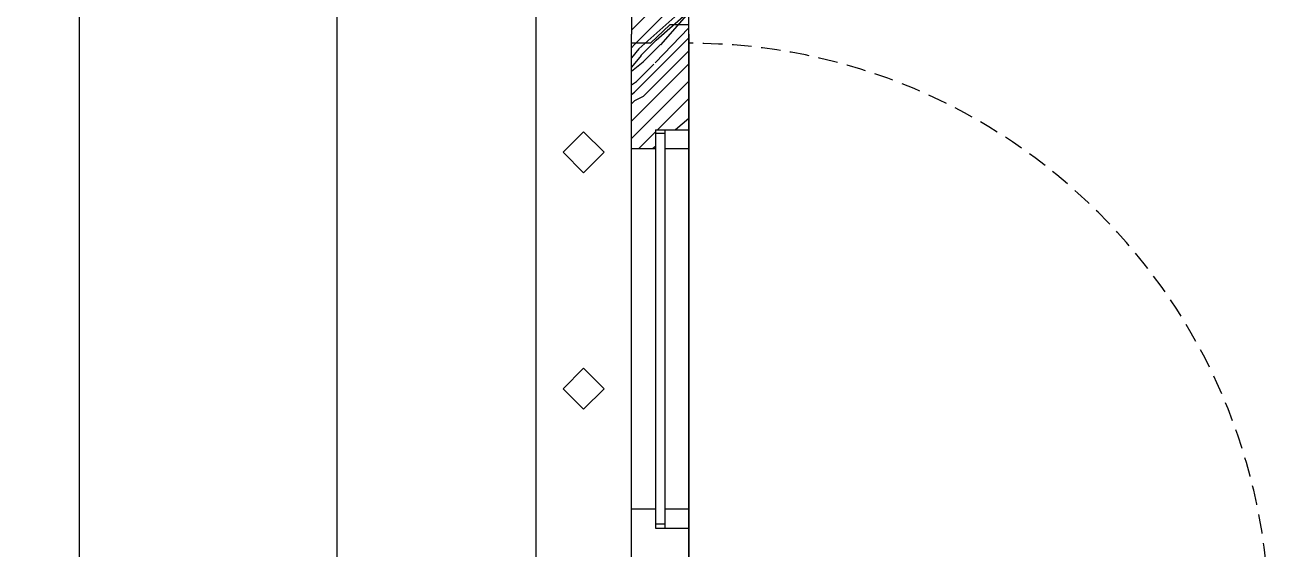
# Model space of a CAD drawing. Header units: metres. Extents: x -16 to 65907, y -5261 to 15511.
# Drawn here: x 31983.3 to 32064.6, y 9461.1 to 9495.3 of the extents above; entities that cross this region are included whole.
import ezdxf

# ---------------------------------------------------------------- set-up
doc = ezdxf.new("R2010")
doc.units = ezdxf.units.M
doc.linetypes.add('DASHED', pattern=[19.049999999999997, 12.7, -6.35])
doc.layers.get('0').update_dxf_attribs({"color": 6})
for name, color, linetype in [('BC-GREYCOLOR', 8, 'Continuous'), ('BC-HATCH', 8, 'Continuous'), ('BC-JOINERY', 93, 'Continuous'), ('BC-TEXT', 7, 'Continuous'), ('BC-WHITECOLOR', 7, 'Continuous')]:
    doc.layers.add(name, color=color, linetype=linetype)
doc.styles.add('BC-1IN10-3', font='FreeSans.ttf', dxfattribs={"height": 6})
doc.dimstyles.new('BC-1IN10-3', dxfattribs={"dimtxt": 6, "dimasz": 6, "dimexe": 0.18, "dimexo": 0.0625, "dimgap": 1, "dimtad": 0, "dimtoh": 1, "dimzin": 12, "dimdsep": 46, "dimtxsty": 'BC-1IN10-3', "dimblk": 'OPEN90', "dimcen": 0.09, "dimse1": 1, "dimse2": 1, "dimclrd": 256, "dimclre": 256, "dimclrt": 7, "dimadec": 0, "dimazin": 0, "dimtfac": 1, "dimtdec": 1, "dimtofl": 0, "dimtmove": 1, "dimatfit": 3, "dimldrblk": 'OPEN90', "dimfxl": 0, "dimtolj": 1, "dimtzin": 0, "dimlwd": -3, "dimarcsym": 0})

# ---------------------------------------------------------------- blocks, each defined once
blk = doc.blocks.new('_OPEN90')
at = {"color": 0, "linetype": 'ByBlock'}
for p, q in [((-0.5, 0.5), (0, 0)), ((0, 0), (-1, 0)), ((0, 0), (-0.5, -0.5))]:
    blk.add_line(p, q, dxfattribs=at)

msp = doc.modelspace()

# ---------------------------------------------------------------- hatches: boundary and pattern name
at = {"layer": 'BC-HATCH'}
h = msp.add_hatch(dxfattribs=at)
h.set_pattern_fill('WOOD-F5', color=256, scale=20, angle=45, style=0, pattern_type=2)
h.set_pattern_definition([(227.489553, (32020.68762675935, 9519.603639198414), (-296.9848477444287, -325.2691197205207), [4.6043458, -455.8302316]), (226.974934, (32021.96041896548, 9520.310745979601), (-381.8376618886393, -410.1219331054887), [5.803447200000001, -574.5412778]), (45, (32018.84914912826, 9512.108307317836), (-14.14213562373095, 14.14213562373095), [10.2, -9.8]), (45, (32019.69767726569, 9516.916633429904), (-14.14213562373095, 14.14213562373095), [2.8, -17.2]), (45, (32019.83909862192, 9516.209526648718), (-14.14213562373095, 14.14213562373095), [3.2, -16.8]), (225, (32023.09178981538, 9518.613689704753), (14.14213562373095, -14.14213562373095), [2.6, -17.4]), (225, (32025.49595287141, 9519.886481910888), (14.14213562373095, -14.14213562373095), [11, -9]), (227.726311, (32026.62732372131, 9513.663942236446), (-268.7005767581263, -296.9848480770146), [4.2047592, -416.2711616]), (225, (32026.62732372131, 9518.75511106099), (14.14213562373095, -14.14213562373095), [7.800000000000001, -12.2]), (398.659808, (32024.64742473399, 9515.07815579882), (14.14213556441706, 14.14213556392356), [1.811077, -179.2966258]), (231.340192, (32026.06163829636, 9516.209526648718), (-98.99494869709343, -127.2792210475374), [1.811077, -179.2966258]), (220.030259, (32027.3344305025, 9518.048004279803), (-183.8477637511518, -155.5634909558215), [4.6173586, -457.1184966]), (229.969741, (32027.90011592745, 9517.482318854854), (-141.421355448959, -169.7056282325827), [4.6173586, -457.1184966]), (49.398705, (32025.0716888027, 9512.95683545526), (155.5634929193706, 183.8477620847082), [5.215362, -255.5527342]), (225, (32030.16285762725, 9515.219577155058), (14.14213562373095, -14.14213562373095), [12.4, -7.6]), (45, (32026.34448100884, 9512.532571386548), (-14.14213562373095, 14.14213562373095), [4.600000000000001, -15.4]), (225, (32031.57707118962, 9513.805363592684), (14.14213562373095, -14.14213562373095), [13.2, -6.800000000000001]), (225, (32030.44570033972, 9514.936734442583), (14.14213562373095, -14.14213562373095), [7.4, -12.6]), (401.423666, (32027.19300914626, 9510.552672399226), (14.14213550304698, 14.14213579402526), [3.206244, -317.418147]), (225, (32032.00133525833, 9513.381099523973), (14.14213562373095, -14.14213562373095), [20, 0]), (225, (32032.56702068328, 9512.815414099023), (14.14213562373095, -14.14213562373095), [6.4, -13.6]), (45, (32027.47585185874, 9506.592874424581), (-14.14213562373095, 14.14213562373095), [4.2, -15.8]), (219.805571, (32031.29422847715, 9508.997037480616), (-14.14213565010582, -14.14213570698827), [2.2090722, -218.6981482]), (53.130102, (32031.01138576467, 9507.299981205768), (70.7106786919064, 98.99494900292399), [2.8284272, -138.5929292]), (237.528808, (32033.55697017694, 9507.582823918243), (-42.42640650936507, -70.71067837012428), [1.8439088, -182.5469802]), (237.528808, (32033.13270610823, 9508.007087986955), (-42.42640650936507, -70.71067837012428), [1.8439088, -182.5469802]), (237.528808, (32032.56702068328, 9508.572773411903), (-42.42640650936507, -70.71067837012428), [1.8439088, -182.5469802]), (396.8698979999999, (32033.13270610823, 9505.461503574683), (14.14213543258482, 14.14213572741518), [1.4142136, -140.0071426]), (218.659808, (32017.57635692213, 9516.209526648718), (-14.14213556441706, -14.14213556392356), [1.811077, -179.2966258]), (45, (32013.75798030372, 9512.673992742786), (-14.14213562373095, 14.14213562373095), [3.4, -16.6]), (400.914383, (32011.63665996016, 9510.835515111701), (14.14213568043893, 14.14213557182271), [2.8071338, -277.9062432]), (45, (32008.94965419165, 9508.148509343191), (-14.14213562373095, 14.14213562373095), [3.8, -16.2]), (45, (32018.28346370331, 9517.482318854854), (-14.14213562373095, 14.14213562373095), [1.6, -18.4]), (393.6900680000001, (32017.43493556589, 9516.916633429904), (14.14213552450046, 14.14213586944231), [1.019804, -100.9605864]), (56.309932, (32019.41483455321, 9518.613689704753), (42.42640739856859, 70.71067785650412), [1.019804, -100.9605864]), (228.576334, (32012.76803081006, 9510.552672399226), (-197.9899001105535, -226.2741686837732), [3.206244, -317.418147]), (401.423666, (32010.36386775402, 9508.431352055666), (14.14213550304698, 14.14213579402526), [3.206244, -317.418147]), (225.98776, (32018.28346370331, 9515.219577155058), (-791.9596006308531, -820.2438607116026), [11.601724, -1148.570677]), (230.194429, (32019.69767726569, 9516.916633429904), (-127.2792202930523, -155.563492105617), [2.2090722, -218.6981482]), (221.633539, (32011.7780813164, 9510.128408330515), (-14.1421356852748, -14.1421354692984), [3.4058772, -337.18185]), (219.805571, (32013.47513759125, 9511.542621892888), (-14.14213565010582, -14.14213570698827), [2.2090722, -218.6981482]), (225, (32018.00062099084, 9516.068105292481), (14.14213562373095, -14.14213562373095), [6.4, -13.6]), (45, (32009.79818232908, 9507.299981205768), (-14.14213562373095, 14.14213562373095), [1.2, -18.8]), (225, (32010.36386775402, 9508.431352055666), (14.14213562373095, -14.14213562373095), [1.2, -18.8]), (225, (32019.55625590945, 9515.64384122377), (14.14213562373095, -14.14213562373095), [12.8, -7.199999999999999]), (63.434949, (32019.55625590945, 9515.64384122377), (14.14213540241242, 42.4264069126414), [0.6324556000000001, -62.6130976]), (225, (32013.75798030372, 9508.997037480616), (14.14213562373095, -14.14213562373095), [4, -16]), (216.869898, (32014.88935115362, 9509.84556561804), (-14.1421354325848, -14.14213572741519), [1.4142136, -140.0071426]), (225, (32016.44498607223, 9511.40120053665), (14.14213562373095, -14.14213562373095), [2.2, -17.8]), (230.710593, (32017.71777827836, 9512.95683545526), (-113.1370853025432, -141.4213559640995), [2.0099752, -198.9875372]), (225, (32020.97046947182, 9516.209526648718), (14.14213562373095, -14.14213562373095), [4.600000000000001, -15.4]), (243.434949, (32021.2533121843, 9516.775212073668), (-14.14213540241244, -42.4264069126414), [0.6324556000000001, -62.6130976]), (225, (32013.47513759125, 9507.865666630718), (14.14213562373095, -14.14213562373095), [3, -17]), (56.309932, (32016.58640742847, 9510.411251042988), (42.42640739856859, 70.71067785650412), [2.0396078, -99.9407824]), (45, (32014.88935115362, 9508.714194768141), (-14.14213562373095, 14.14213562373095), [2.4, -17.6]), (390.963757, (32013.47513759125, 9507.865666630718), (14.14213545466602, 14.14213582285848), [1.6492422, -80.81287019999999]), (53.746162, (32017.29351420965, 9509.986986974276), (70.71067860473394, 98.99494901438955), [2.6305892, -260.4283394]), (45, (32015.5964579348, 9508.28993069943), (-14.14213562373095, 14.14213562373095), [2.4, -17.6]), (395.537678, (32013.61655894748, 9506.875717137056), (14.14213547869319, 14.1421356743839), [2.433105, -119.2221456]), (45, (32011.91950267263, 9505.178660862208), (-14.14213562373095, 14.14213562373095), [2.4, -17.6]), (231.709837, (32021.53615489677, 9507.72424527448), (-98.99494897180531, -127.2792208650865), [3.4234486, -338.9214068]), (221.423666, (32023.94031795281, 9509.84556561804), (-14.14213550304698, -14.14213579402525), [3.206244, -317.418147]), (228.17983, (32021.11189082806, 9513.239678167734), (-226.2741704517408, -254.5584406974933), [3.6055512, -356.9495762]), (225, (32018.70772777202, 9510.552672399226), (14.14213562373095, -14.14213562373095), [3.6, -16.4]), (218.659808, (32016.16214335975, 9508.007087986955), (-14.14213556441706, -14.14213556392356), [1.811077, -179.2966258]), (225, (32014.74792979738, 9506.875717137056), (14.14213562373095, -14.14213562373095), [3.2, -16.8]), (225, (32020.68762675935, 9511.40120053665), (14.14213562373095, -14.14213562373095), [10.6, -9.399999999999999]), (45, (32023.79889659657, 9513.663942236446), (-14.14213562373095, 14.14213562373095), [1.6, -18.4]), (225, (32024.64742473399, 9515.07815579882), (14.14213562373095, -14.14213562373095), [1.4, -18.6]), (231.340192, (32023.65747524033, 9514.08820630516), (-98.99494869709343, -127.2792210475374), [1.811077, -179.2966258]), (397.8749839999999, (32022.52610439043, 9512.673992742786), (14.14213564584415, 14.14213567775148), [1.6124516, -159.6327034]), (229.763642, (32023.79889659657, 9515.07815579882), (-141.4213553119596, -169.7056282416739), [4.8166378, -236.0152538]), (225, (32016.02072200352, 9505.60292493092), (14.14213562373095, -14.14213562373095), [3.2, -16.8]), (219.805571, (32017.71777827836, 9507.017138493293), (-14.14213565010582, -14.14213570698827), [2.2090722, -218.6981482]), (230.194429, (32019.13199184074, 9508.714194768141), (-127.2792202930523, -155.563492105617), [2.2090722, -218.6981482]), (225, (32021.2533121843, 9510.835515111701), (14.14213562373095, -14.14213562373095), [3, -17]), (220.236358, (32024.93026744647, 9513.946784948921), (-14.14213572497522, -14.14213557230105), [4.8166378, -236.0152538]), (390.963757, (32016.02072200352, 9504.471554081021), (14.14213545466602, 14.14213582285848), [1.6492422, -80.81287019999999]), (45, (32017.43493556589, 9505.320082218446), (-14.14213562373095, 14.14213562373095), [2.6, -17.4]), (49.763642, (32019.27341319697, 9507.158559849531), (141.4213553119595, 169.7056282416739), [2.408319, -238.4235726]), (45, (32020.82904811559, 9508.997037480616), (-14.14213562373095, 14.14213562373095), [1.8, -18.2]), (399.805571, (32022.10184032172, 9510.269829686751), (14.14213565010583, 14.14213570698826), [2.2090722, -218.6981482]), (45, (32023.79889659657, 9511.684043249124), (-14.14213562373095, 14.14213562373095), [1.8, -18.2]), (225, (32016.02072200352, 9504.471554081021), (14.14213562373095, -14.14213562373095), [2.4, -17.6]), (225, (32022.52610439043, 9509.562722905564), (14.14213562373095, -14.14213562373095), [2.2, -17.8]), (225, (32017.15209285342, 9504.188711368546), (14.14213562373095, -14.14213562373095), [3, -17]), (217.874984, (32023.79889659657, 9510.552672399226), (-14.14213564584413, -14.14213567775149), [1.6124516, -159.6327034]), (49.763642, (32019.41483455321, 9506.16861035587), (141.4213553119595, 169.7056282416739), [2.408319, -238.4235726]), (45, (32018.14204234707, 9504.895818149733), (-14.14213562373095, 14.14213562373095), [1.8, -18.2]), (395.537678, (32017.15209285342, 9504.188711368546), (14.14213547869319, 14.1421356743839), [1.2165526, -120.438698]), (228.576334, (32021.39473354053, 9506.451453068345), (-197.9899001105535, -226.2741686837732), [3.206244, -317.418147]), (225, (32016.86925014094, 9503.057340518648), (14.14213562373095, -14.14213562373095), [2, -18]), (48.17983, (32023.94031795281, 9509.84556561804), (226.2741704517408, 254.5584406974934), [3.6055512, -356.9495762]), (45, (32018.42488505955, 9504.04729001231), (-14.14213562373095, 14.14213562373095), [1.4, -18.6]), (392.4711919999999, (32016.86925014094, 9503.057340518648), (84.85281403911844, 56.56854209613782), [1.8439088, -182.5469802]), (225, (32018.56630641579, 9500.794598818851), (14.14213562373095, -14.14213562373095), [1.6, -18.4]), (229.763642, (32020.1219413344, 9502.633076449936), (-141.4213553119596, -169.7056282416739), [2.408319, -238.4235726]), (220.914383, (32022.24326167796, 9504.471554081021), (-14.14213568043892, -14.14213557182271), [2.8071338, -277.9062432]), (232.594643, (32019.55625590945, 9503.198761874886), (-84.8528144117757, -113.1370843660633), [3.0265492, -299.6283698]), (218.659808, (32022.38468303419, 9505.461503574683), (-14.14213556441706, -14.14213556392356), [3.622154, -177.4855488]), (225, (32017.71777827836, 9502.208812381225), (14.14213562373095, -14.14213562373095), [2, -18]), (225, (32017.43493556589, 9502.4916550937), (14.14213562373095, -14.14213562373095), [2, -18]), (216.869898, (32018.56630641579, 9503.340183231123), (-14.1421354325848, -14.14213572741519), [1.4142136, -140.0071426]), (53.130102, (32017.71777827836, 9502.208812381225), (70.7106786919064, 98.99494900292399), [1.4142136, -140.0071426]), (45, (32017.01067149718, 9500.087492037665), (-14.14213562373095, 14.14213562373095), [1, -19]), (45, (32022.38468303419, 9505.461503574683), (-14.14213562373095, 14.14213562373095), [2, -18]), (231.709837, (32025.21311015894, 9509.704144261803), (-98.99494897180531, -127.2792208650865), [3.4234486, -338.9214068]), (216.869898, (32022.66752574667, 9506.592874424581), (-14.1421354325848, -14.14213572741519), [4.2426406, -137.1787156]), (225, (32023.09178981538, 9507.017138493293), (14.14213562373095, -14.14213562373095), [0.6, -19.4]), (47.29060999999999, (32023.79889659657, 9506.875717137056), (325.2691196162383, 353.5533904078278), [5.0039984, -495.3958418]), (225, (32022.52610439043, 9502.774497806175), (14.14213562373095, -14.14213562373095), [5.8, -14.2]), (47.489553, (32024.93026744647, 9504.895818149733), (296.9848477444287, 325.2691197205208), [4.6043458, -455.8302316]), (401.423666, (32022.52610439043, 9502.774497806175), (14.14213550304698, 14.14213579402526), [3.206244, -317.418147]), (45, (32018.9905704845, 9498.107593050343), (-14.14213562373095, 14.14213562373095), [5.600000000000001, -14.4]), (49.085617, (32025.63737422765, 9504.471554081021), (169.7056267532564, 197.9898994175287), [2.8071338, -277.9062432]), (401.8201700000001, (32022.95036845914, 9502.067391024988), (14.14213554133512, 14.14213561619585), [3.6055512, -356.9495762]), (225, (32023.09178981538, 9501.077441531326), (14.14213562373095, -14.14213562373095), [2.2, -17.8]), (49.085617, (32019.69767726569, 9497.400486269156), (169.7056267532564, 197.9898994175287), [2.8071338, -277.9062432]), (223.090848, (32027.47585185874, 9505.178660862208), (-14.14213556415515, -14.14213576848253), [6.0033324, -594.3299084]), (231.340192, (32028.60722270864, 9506.592874424581), (-98.99494869709343, -127.2792210475374), [1.811077, -179.2966258]), (225, (32029.5971722023, 9507.582823918243), (14.14213562373095, -14.14213562373095), [1.4, -18.6]), (398.659808, (32029.88001491477, 9507.299981205768), (14.14213556441706, 14.14213556392356), [1.811077, -179.2966258]), (231.340192, (32031.29422847715, 9508.431352055666), (-98.99494869709343, -127.2792210475374), [1.811077, -179.2966258]), (397.8749839999999, (32027.75869457121, 9504.895818149733), (14.14213564584415, 14.14213567775148), [1.6124516, -159.6327034]), (231.340192, (32028.89006542111, 9506.310031712106), (-98.99494869709343, -127.2792210475374), [1.811077, -179.2966258]), (225, (32029.88001491477, 9507.299981205768), (14.14213562373095, -14.14213562373095), [1.4, -18.6]), (45, (32029.03148677735, 9505.885767643395), (-14.14213562373095, 14.14213562373095), [1.6, -18.4]), (45, (32029.03148677735, 9505.320082218446), (-14.14213562373095, 14.14213562373095), [2.8, -17.2]), (398.9909939999999, (32026.06163829636, 9502.915919162411), (155.5634919258762, 127.2792204160911), [3.8209946, -378.2784688]), (45, (32023.65747524033, 9500.511756106376), (-14.14213562373095, 14.14213562373095), [3.4, -16.6]), (393.6900680000001, (32022.80894710291, 9499.946070681428), (14.14213552450046, 14.14213586944231), [1.019804, -100.9605864]), (45, (32021.67757625301, 9498.81469983153), (-14.14213562373095, 14.14213562373095), [1.6, -18.4]), (49.763642, (32020.1219413344, 9496.976222200445), (141.4213553119595, 169.7056282416739), [2.408319, -238.4235726]), (45, (32022.24326167796, 9497.683328981631), (-14.14213562373095, 14.14213562373095), [1.6, -18.4]), (225, (32023.09178981538, 9499.097542544005), (14.14213562373095, -14.14213562373095), [1.4, -18.6]), (231.340192, (32022.10184032172, 9498.107593050343), (-98.99494869709343, -127.2792210475374), [1.811077, -179.2966258]), (397.8749839999999, (32020.97046947182, 9496.69337948797), (14.14213564584415, 14.14213567775148), [1.6124516, -159.6327034]), (236.309932, (32021.67757625301, 9498.24901440658), (-42.4264073985686, -70.7106778565041), [2.0396078, -99.9407824]), (395.537678, (32022.80894710291, 9499.380385256478), (14.14213547869319, 14.1421356743839), [1.2165526, -120.438698]), (225, (32025.77879558389, 9502.067391024988), (14.14213562373095, -14.14213562373095), [2.8, -17.2]), (393.6900680000001, (32033.27412746447, 9504.754396793496), (14.14213552450046, 14.14213586944231), [1.019804, -100.9605864]), (56.309932, (32031.57707118962, 9502.774497806175), (42.42640739856859, 70.71067785650412), [1.019804, -100.9605864]), (45, (32032.14275661457, 9503.623025943598), (-14.14213562373095, 14.14213562373095), [1.6, -18.4]), (51.709837, (32024.36458202152, 9497.824750337868), (98.99494897180537, 127.2792208650865), [3.4234486, -338.9214068]), (45, (32026.48590236508, 9500.511756106376), (-14.14213562373095, 14.14213562373095), [0.6, -19.4]), (396.8698979999999, (32026.91016643379, 9500.93602017509), (14.14213543258482, 14.14213572741518), [4.2426406, -137.1787156]), (231.340192, (32030.30427898348, 9503.481604587361), (-98.99494869709343, -127.2792210475374), [1.811077, -179.2966258]), (45, (32022.10184032172, 9494.996323213121), (-14.14213562373095, 14.14213562373095), [10, -10]), (45, (32021.81899760924, 9495.279165925596), (-14.14213562373095, 14.14213562373095), [3.6, -16.4]), (45, (32021.53615489677, 9495.562008638071), (-14.14213562373095, 14.14213562373095), [3.2, -16.8]), (51.34019200000001, (32023.79889659657, 9497.824750337868), (98.99494869709343, 127.2792210475374), [3.622154, -177.4855488]), (45, (32026.06163829636, 9500.653177462615), (-14.14213562373095, 14.14213562373095), [1, -19]), (51.34019200000001, (32023.37463252786, 9498.24901440658), (98.99494869709343, 127.2792210475374), [3.622154, -177.4855488]), (45, (32021.11189082806, 9495.986272706783), (-14.14213562373095, 14.14213562373095), [3.2, -16.8]), (45, (32025.63737422765, 9501.077441531326), (-14.14213562373095, 14.14213562373095), [1, -19]), (397.1466869999999, (32026.34448100884, 9501.784548312513), (353.5533890924362, 268.7005786681279), [5.8549124, -579.6363342]), (45, (32031.01138576467, 9505.320082218446), (-14.14213562373095, 14.14213562373095), [1.6, -18.4]), (225, (32032.56702068328, 9506.027188999631), (14.14213562373095, -14.14213562373095), [1.8, -18.2]), (396.8698979999999, (32026.76874507755, 9501.360284243801), (14.14213543258482, 14.14213572741518), [5.6568542, -135.764502]), (231.340192, (32024.50600337776, 9500.228913393903), (-98.99494869709343, -127.2792210475374), [1.811077, -179.2966258]), (398.659808, (32023.09178981538, 9499.097542544005), (14.14213556441706, 14.14213556392356), [1.811077, -179.2966258]), (225, (32022.80894710291, 9499.380385256478), (14.14213562373095, -14.14213562373095), [1.6, -18.4]), (398.418055, (32025.77879558389, 9502.067391024988), (141.4213568554944, 113.1370841912349), [5.234501, -518.2155922]), (45, (32029.88001491477, 9505.320082218446), (-14.14213562373095, 14.14213562373095), [2.4, -17.6]), (225, (32030.44570033972, 9502.4916550937), (14.14213562373095, -14.14213562373095), [11.2, -8.8]), (53.130102, (32030.44570033972, 9502.4916550937), (70.7106786919064, 98.99494900292399), [1.4142136, -140.0071426]), (45, (32031.29422847715, 9503.623025943598), (-14.14213562373095, 14.14213562373095), [2.6, -17.4]), (228.17983, (32023.09178981538, 9522.290644966923), (-226.2741704517408, -254.5584406974933), [3.6055512, -356.9495762]), (230.194429, (32023.37463252786, 9522.007802254448), (-127.2792202930523, -155.563492105617), [2.2090722, -218.6981482]), (45, (32023.65747524033, 9521.159274117024), (-14.14213562373095, 14.14213562373095), [0.4, -19.6]), (45, (32023.51605388409, 9521.583538185736), (-14.14213562373095, 14.14213562373095), [0.2, -19.8]), (231.340192, (32023.51605388409, 9521.583538185736), (-98.99494869709343, -127.2792210475374), [1.811077, -179.2966258]), (397.8749839999999, (32022.38468303419, 9520.169324623363), (14.14213564584415, 14.14213567775148), [1.6124516, -159.6327034]), (45, (32023.23321117162, 9519.886481910888), (-14.14213562373095, 14.14213562373095), [1.6, -18.4]), (392.4711919999999, (32021.67757625301, 9518.896532417228), (84.85281403911844, 56.56854209613782), [1.8439088, -182.5469802]), (225, (32024.64742473399, 9520.735010048313), (14.14213562373095, -14.14213562373095), [2.2, -17.8]), (395.537678, (32022.10184032172, 9518.472268348516), (14.14213547869319, 14.1421356743839), [1.2165526, -120.438698]), (206.565051, (32023.65747524033, 9518.896532417228), (-14.14213566668554, -14.14213566871305), [0.6324556000000001, -62.6130976]), (225, (32025.0716888027, 9520.310745979601), (14.14213562373095, -14.14213562373095), [2, -18]), (225, (32029.17290813359, 9516.209526648718), (14.14213562373095, -14.14213562373095), [3.6, -16.4]), (45, (32029.5971722023, 9512.673992742786), (-14.14213562373095, 14.14213562373095), [2.2, -17.8]), (49.763642, (32031.57707118962, 9510.411251042988), (141.4213553119595, 169.7056282416739), [2.408319, -238.4235726]), (396.8698979999999, (32030.44570033972, 9509.562722905564), (14.14213543258482, 14.14213572741518), [1.4142136, -140.0071426]), (225, (32033.83981288942, 9511.542621892888), (14.14213562373095, -14.14213562373095), [3.6, -16.4]), (45, (32032.70844203952, 9509.562722905564), (-14.14213562373095, 14.14213562373095), [2.2, -17.8]), (45, (32033.55697017694, 9507.582823918243), (-14.14213562373095, 14.14213562373095), [3, -17]), (234.462322, (32034.26407695813, 9507.72424527448), (-56.56854280022826, -84.8528136258385), [1.2165526, -120.438698]), (395.537678, (32033.55697017694, 9506.734295780818), (14.14213547869319, 14.1421356743839), [1.2165526, -120.438698]), (45, (32034.26407695813, 9507.72424527448), (-14.14213562373095, 14.14213562373095), [2.4, -17.6]), (45, (32034.5469196706, 9507.441402562004), (-14.14213562373095, 14.14213562373095), [2.4, -17.6]), (45, (32033.13270610823, 9508.007087986955), (-14.14213562373095, 14.14213562373095), [3, -17]), (45, (32032.56702068328, 9508.572773411903), (-14.14213562373095, 14.14213562373095), [3, -17]), (225, (32036.66824001416, 9508.714194768141), (14.14213562373095, -14.14213562373095), [3.4, -16.6])])
h.paths.add_polyline_path([(32026.70036845914, 9495.347795075695), (32026.70036845914, 9500.997795075691), (32025.12536845914, 9500.997795075693), (32024.52536845914, 9500.997795075691), (32024.52536845914, 9502.247795075691), (32022.95036845914, 9502.247795075691), (32022.95036845914, 9494.747795075693), (32022.95036845914, 9494.147795075698), (32024.20036845914, 9494.147795075698), (32025.45036845914, 9495.347795075695)])
h.paths.add_polyline_path([(32026.70036845911, 9488.497795075693), (32026.70036845914, 9494.747795075693), (32026.7003684591, 9495.347795075695), (32025.45036845914, 9495.347795075695), (32024.20036845914, 9494.147795075698), (32022.95036845914, 9494.147795075698), (32022.95036845913, 9487.247795075697), (32024.52536845913, 9487.247795075697), (32024.52536845913, 9488.497795075697), (32025.12536845913, 9488.497795075697)])

# ---------------------------------------------------------------- linework, layer by layer
at = {"layer": 'BC-GREYCOLOR'}
msp.add_line((32003.70036845908, 9538.257540688834), (32003.70036845907, 9434.247795075693), dxfattribs=at)
at = {"layer": 'BC-GREYCOLOR', "linetype": 'DASHED', "ltscale": 0.1}
msp.add_arc((32026.70036845904, 9456.247795075697), 37.89999999999782, 0.3023538017441911, 89.99999999988451, dxfattribs=at)
at = {"layer": 'BC-JOINERY'}
for p, q in [((32024.52536845913, 9488.497795075697), (32025.12536845913, 9488.497795075697)), ((32025.12536845913, 9488.247795075697), (32024.52536845913, 9488.247795075697)), ((32025.12536845913, 9488.497795075697), (32026.70036845913, 9488.497795075693)), ((32025.12536845909, 9462.747795075697), (32024.52536845909, 9462.747795075697)), ((32024.52536845909, 9462.497795075697), (32025.12536845909, 9462.497795075697)), ((32025.12536845909, 9462.497795075697), (32026.70036845909, 9462.497795075693))]:
    msp.add_line(p, q, dxfattribs=at)
for points in [[(32024.52536845914, 9502.247795075693), (32022.95036845914, 9502.247795075693), (32022.95036845914, 9494.747795075693)], [(32026.70036845914, 9494.747795075693), (32026.70036845914, 9502.247795075693), (32025.12536845914, 9502.247795075693)], [(32026.70036845914, 9495.347795075695), (32025.45036845914, 9495.347795075695), (32024.20036845914, 9494.147795075698), (32022.95036845914, 9494.147795075698)], [(32024.52536845913, 9487.247795075697), (32022.95036845913, 9487.247795075697), (32022.95036845914, 9494.747795075697)], [(32026.70036845914, 9494.747795075693), (32026.70036845913, 9487.247795075693), (32025.12536845913, 9487.247795075697)], [(32025.1253684591, 9463.747795075697), (32026.70036845909, 9463.747795075693), (32026.70036845909, 9456.447795075694), (32022.95036845909, 9456.447795075697), (32022.95036845909, 9463.747795075697), (32024.5253684591, 9463.747795075697)]]:
    msp.add_lwpolyline(points, dxfattribs=at)
at = {"layer": 'BC-WHITECOLOR'}
for p, q in [((32026.70036845908, 9456.247795075697), (32026.70036845908, 9533.257540688834)), ((32016.70036845908, 9532.007540688834), (32016.70036845908, 9457.497795075697)), ((32024.52536845913, 9488.497795075697), (32024.52536845909, 9462.497795075697)), ((32025.12536845913, 9488.497795075697), (32025.12536845909, 9462.497795075697)), ((32022.95036845909, 9463.747795075697), (32022.95036845913, 9487.247795075697)), ((32026.70036845913, 9487.247795075693), (32026.70036845909, 9463.747795075693))]:
    msp.add_line(p, q, dxfattribs=at)
for points in [[(32021.16887134335, 9487.029080654416), (32019.8253684591, 9488.372583538674), (32018.48186557484, 9487.02908065442), (32019.8253684591, 9485.685577770166)], [(32021.16887134334, 9471.591674885907), (32019.82536845909, 9472.935177770165), (32018.48186557483, 9471.59167488591), (32019.82536845909, 9470.248172001657)]]:
    msp.add_lwpolyline(points, close=True, dxfattribs=at)

# ---------------------------------------------------------------- leaders
at = {"layer": 'BC-TEXT', "annotation_type": 0, "has_hookline": 1, "hookline_direction": 1, "text_width": 67.59670781893006}
msp.add_leader([(31986.90036845908, 9418.997795075693), (31986.90036845908, 9515.83813907139), (31868.03015343271, 9515.83813907139)], dimstyle='BC-1IN10-3', override={"dimtad": 0}, dxfattribs=at)

doc.saveas('drawing.dxf')
